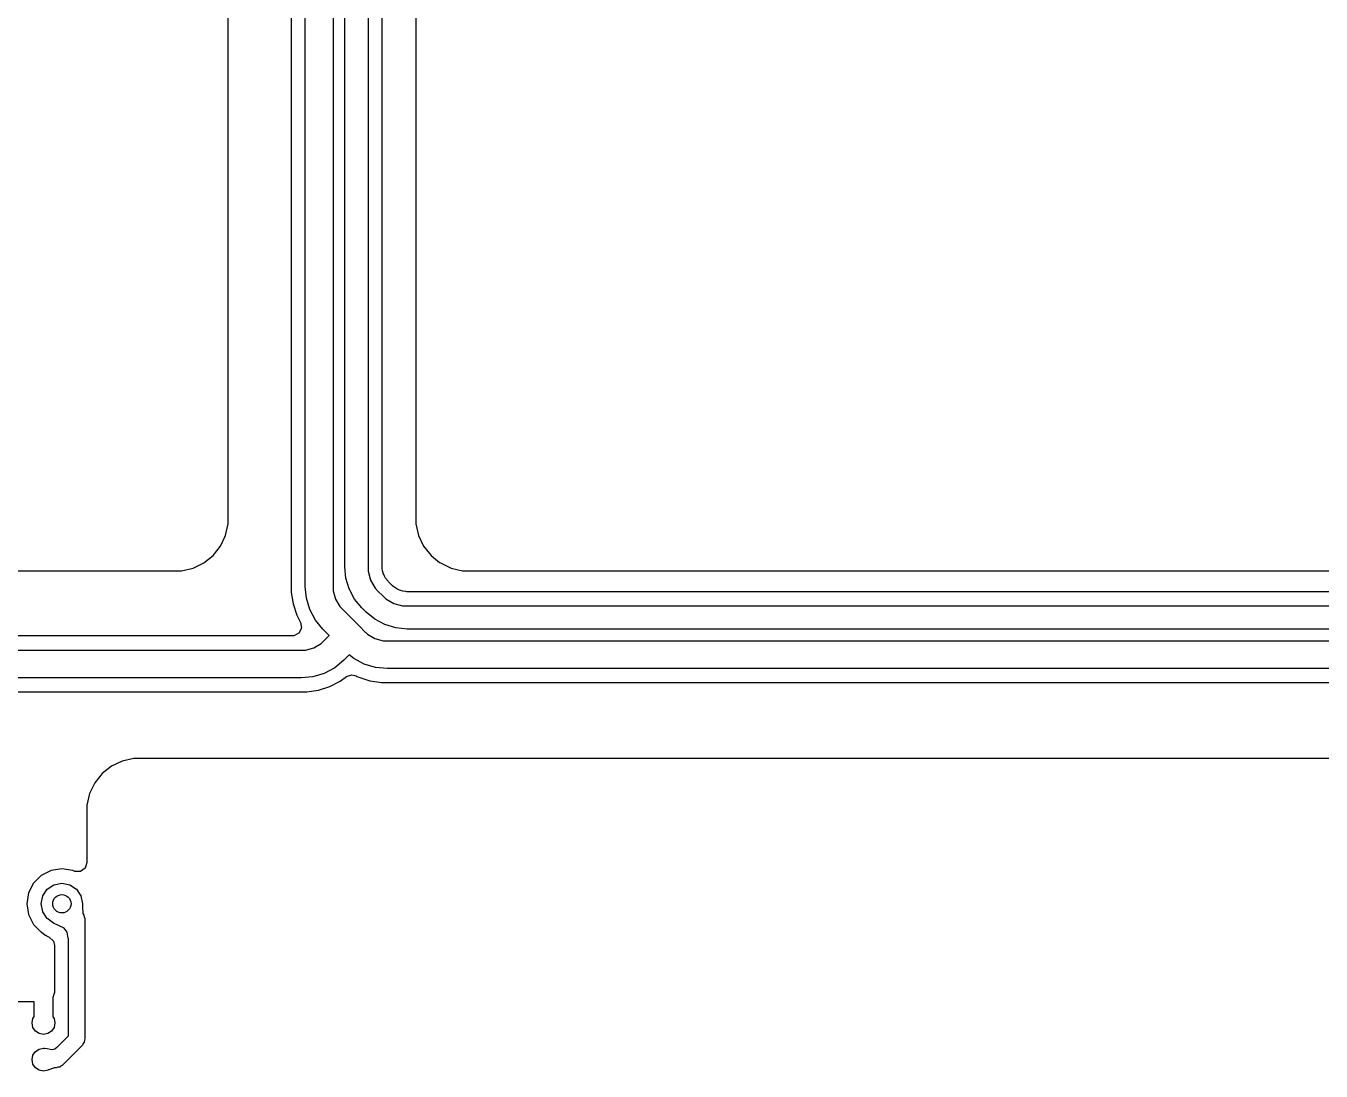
# Model space of a CAD drawing. Extents: x -51.8 to 4.2, y -14.8 to 14.8.
# Drawn here: x -24.04 to -9.9, y -7.99 to 3.42 of the extents above; entities that cross this region are included whole.
import ezdxf

# ---------------------------------------------------------------- set-up
doc = ezdxf.new("R2010")
doc.units = 0
doc.layers.add('BLACK', color=7, linetype='CONTINUOUS')

msp = doc.modelspace()

# ---------------------------------------------------------------- linework, layer by layer
at = {"layer": 'BLACK', "linetype": 'CONTINUOUS'}
for p, q in [((-20.9931, -2.69788), (-20.9931, 9.9093)), ((-20.6883, 9.90944), (-20.6883, -2.69788)), ((-21.146, 9.86651), (-21.146, -2.72842)), ((-20.5613, -2.48198), (-20.5613, 9.38965)), ((-20.3073, 9.38965), (-20.3073, -2.48198)), ((-20.1544, -2.43263), (-20.1544, 9.38766)), ((-21.8334, -1.97789), (-21.8334, 9.31352)), ((-19.7866, 9.00381), (-19.7866, -1.97221)), ((-21.8334, -1.99789), (-21.8334, -1.97789)), ((-21.8334, -1.97789), (-21.8334, -1.97789)), ((-19.7866, -1.97221), (-19.7866, -1.97251)), ((-19.7866, -1.97251), (-19.7866, -2.01497)), ((-21.8623, -2.14165), (-21.855, -2.1095)), ((-21.855, -2.1095), (-21.8334, -2.01497)), ((-21.8334, -1.9979), (-21.8334, -1.99789)), ((-21.8334, -2.01497), (-21.8334, -1.9979)), ((-19.7866, -2.01497), (-19.7577, -2.14165)), ((-21.9997, -2.3603), (-21.9187, -2.25871)), ((-21.9187, -2.25871), (-21.9181, -2.25754)), ((-21.9181, -2.25754), (-21.8623, -2.14165)), ((-19.7577, -2.14165), (-19.7577, -2.14165)), ((-19.7577, -2.14165), (-19.7577, -2.14165)), ((-19.7577, -2.14165), (-19.7013, -2.25871)), ((-19.7013, -2.25871), (-19.6707, -2.29704)), ((-22.1013, -2.44131), (-21.9997, -2.3603)), ((-19.6707, -2.29704), (-19.6203, -2.3603)), ((-19.6203, -2.3603), (-19.5708, -2.3998)), ((-19.5708, -2.3998), (-19.5275, -2.43434)), ((-32.9571, -2.52662), (-22.3877, -2.52662)), ((-22.3877, -2.52662), (-22.3872, -2.52658)), ((-22.3872, -2.52658), (-22.345, -2.52658)), ((-22.345, -2.52658), (-22.2184, -2.49768)), ((-22.2184, -2.49768), (-22.1013, -2.44131)), ((-20.5613, -2.48208), (-20.5613, -2.48198)), ((-20.5491, -2.60586), (-20.5613, -2.48208)), ((-20.3073, -2.48198), (-20.3073, -2.48198)), ((-20.3073, -2.48198), (-20.3073, -2.48198)), ((-20.3073, -2.48198), (-20.3073, -2.53214)), ((-20.3073, -2.53214), (-20.2813, -2.62904)), ((-20.1544, -2.46416), (-20.1544, -2.43263)), ((-20.1544, -2.43263), (-20.1544, -2.43263)), ((-20.1544, -2.47854), (-20.1544, -2.46416)), ((-20.154, -2.48511), (-20.1544, -2.47854)), ((-20.1523, -2.4977), (-20.154, -2.48511)), ((-20.1483, -2.5279), (-20.1523, -2.4977)), ((-20.1415, -2.55326), (-20.1483, -2.5279)), ((-19.5275, -2.43434), (-19.5187, -2.44132)), ((-19.5187, -2.44132), (-19.4016, -2.4977)), ((-19.4016, -2.4977), (-19.275, -2.52662)), ((-19.275, -2.52662), (-19.2528, -2.52662)), ((-19.2528, -2.52662), (-19.2528, -2.52662)), ((-19.2528, -2.52662), (-19.21, -2.52662)), ((-19.21, -2.52662), (-19.1851, -2.52663)), ((-19.1851, -2.52663), (-19.1851, -2.52662)), ((-19.1851, -2.52662), (-19.1702, -2.52663)), ((-19.1702, -2.52663), (-19.1702, -2.52662)), ((-19.1702, -2.52662), (-8.40382, -2.52662)), ((-20.513, -2.72498), (-20.5491, -2.60586)), ((-20.2813, -2.62904), (-20.2312, -2.71592)), ((-20.1289, -2.5838), (-20.1415, -2.55326)), ((-20.1158, -2.60655), (-20.1289, -2.5838)), ((-20.0896, -2.64067), (-20.1158, -2.60655)), ((-20.0852, -2.64562), (-20.0896, -2.64067)), ((-20.0829, -2.64796), (-20.0852, -2.64562)), ((-20.0446, -2.68622), (-20.0829, -2.64796)), ((-20.0829, -2.64796), (-20.0829, -2.64796)), ((-21.146, -2.72842), (-21.146, -2.7288)), ((-21.146, -2.7288), (-21.146, -2.76188)), ((-21.146, -2.76188), (-21.126, -2.88832)), ((-20.9931, -2.69799), (-20.9931, -2.69788)), ((-20.9804, -2.82671), (-20.9931, -2.69799)), ((-20.9428, -2.95059), (-20.9804, -2.82671)), ((-20.6883, -2.69788), (-20.6883, -2.69788)), ((-20.6883, -2.69788), (-20.6883, -2.69788)), ((-20.6883, -2.69788), (-20.6883, -2.69788)), ((-20.6883, -2.69788), (-20.6883, -2.7447)), ((-20.6883, -2.7447), (-20.6641, -2.83514)), ((-20.4543, -2.83476), (-20.513, -2.72498)), ((-20.2312, -2.71592), (-20.1957, -2.75139)), ((-20.1957, -2.75139), (-20.1504, -2.79671)), ((-20.1504, -2.79671), (-20.1504, -2.7967)), ((-20.1504, -2.7967), (-20.1149, -2.83217)), ((-20.1504, -2.79671), (-20.1504, -2.79671)), ((-20.0397, -2.69056), (-20.0446, -2.68622)), ((-20.0245, -2.70223), (-20.0397, -2.69056)), ((-20.0055, -2.71678), (-20.0245, -2.70223)), ((-19.9828, -2.72991), (-20.0055, -2.71678)), ((-19.9646, -2.73745), (-19.9828, -2.72991)), ((-19.9522, -2.74256), (-19.9646, -2.73745)), ((-19.9269, -2.74935), (-19.9522, -2.74256)), ((-19.8935, -2.75374), (-19.9269, -2.74935)), ((-19.8842, -2.75497), (-19.8935, -2.75374)), ((-19.8777, -2.7554), (-19.8842, -2.75497)), ((-8.35834, -2.7554), (-19.8777, -2.7554)), ((-21.126, -2.88832), (-21.126, -2.88832)), ((-21.126, -2.88832), (-21.0864, -3.01006)), ((-20.8818, -3.06477), (-20.9428, -2.95059)), ((-20.6641, -2.83514), (-20.6172, -2.91623)), ((-20.6172, -2.91623), (-20.5841, -2.94933)), ((-20.5841, -2.94933), (-20.5841, -2.94933)), ((-20.5841, -2.94933), (-20.39, -3.14344)), ((-20.3753, -2.93099), (-20.4543, -2.83476)), ((-20.33, -2.97631), (-20.3753, -2.93099)), ((-20.3753, -2.93099), (-20.3753, -2.93099)), ((-20.3753, -2.93099), (-20.3753, -2.93099)), ((-20.1149, -2.83217), (-20.028, -2.88233)), ((-20.028, -2.88233), (-19.9311, -2.9083)), ((-19.9311, -2.9083), (-19.881, -2.9083)), ((-19.881, -2.9083), (-8.30088, -2.9083)), ((-21.0864, -3.01006), (-21.0864, -3.01008)), ((-21.0864, -3.01008), (-21.0448, -3.09173)), ((-21.0448, -3.09173), (-21.0351, -3.15314)), ((-20.7997, -3.16485), (-20.8818, -3.06477)), ((-20.33, -2.97633), (-20.33, -2.97631)), ((-20.2338, -3.05528), (-20.33, -2.97633)), ((-20.124, -3.11396), (-20.2338, -3.05528)), ((-21.1344, -3.238), (-32.9127, -3.238)), ((-21.1187, -3.23676), (-21.1344, -3.238)), ((-21.0633, -3.20854), (-21.1187, -3.23676)), ((-21.0351, -3.15314), (-21.0633, -3.20854)), ((-20.7324, -3.23215), (-20.7997, -3.16485)), ((-20.7997, -3.16485), (-20.7997, -3.16485)), ((-20.7997, -3.16485), (-20.7997, -3.16485)), ((-20.787, -3.28675), (-20.7324, -3.23215)), ((-20.39, -3.14344), (-20.3483, -3.18515)), ((-20.3483, -3.18515), (-20.3483, -3.18514)), ((-20.3483, -3.18514), (-20.3152, -3.21825)), ((-20.3483, -3.18515), (-20.3483, -3.18515)), ((-20.3152, -3.21825), (-20.2341, -3.26506)), ((-20.0049, -3.15009), (-20.124, -3.11396)), ((-19.881, -3.1623), (-20.0049, -3.15009)), ((-8.30088, -3.1623), (-19.881, -3.1623)), ((-19.881, -3.1623), (-19.881, -3.1623)), ((-19.881, -3.1623), (-19.881, -3.1623)), ((-32.9692, -3.3909), (-21.0384, -3.3909)), ((-21.0384, -3.3909), (-21.0383, -3.39093)), ((-21.0383, -3.39093), (-20.9916, -3.39092)), ((-20.9916, -3.39092), (-20.9012, -3.36668)), ((-20.9012, -3.36668), (-20.8201, -3.31986)), ((-20.8201, -3.31986), (-20.787, -3.28675)), ((-20.787, -3.28675), (-20.787, -3.28675)), ((-20.787, -3.28675), (-20.787, -3.28675)), ((-20.787, -3.28675), (-20.787, -3.28675)), ((-20.2341, -3.26506), (-20.1437, -3.2893)), ((-20.1437, -3.2893), (-20.0969, -3.2893)), ((-20.0969, -3.2893), (-8.4, -3.2893)), ((-20.5715, -3.50228), (-20.6715, -3.5844)), ((-20.5714, -3.50227), (-20.5715, -3.50228)), ((-20.5122, -3.44304), (-20.5714, -3.50227)), ((-20.4638, -3.4828), (-20.5122, -3.44304)), ((-20.3496, -3.54383), (-20.4638, -3.4828)), ((-20.7857, -3.64544), (-20.9096, -3.68303)), ((-20.6715, -3.5844), (-20.7857, -3.64544)), ((-20.5431, -3.68075), (-20.484, -3.66154)), ((-20.484, -3.66154), (-20.4383, -3.6725)), ((-20.4383, -3.6725), (-20.4254, -3.67909)), ((-20.2257, -3.58141), (-20.3496, -3.54383)), ((-20.0969, -3.5941), (-20.2257, -3.58141)), ((-8.4, -3.5941), (-20.0969, -3.5941)), ((-20.0969, -3.5941), (-20.0969, -3.5941)), ((-20.0969, -3.5941), (-20.0969, -3.5941)), ((-21.0384, -3.6957), (-32.9692, -3.6957)), ((-20.9096, -3.68303), (-21.0384, -3.69573)), ((-21.0384, -3.69573), (-21.0384, -3.6957)), ((-21.0384, -3.6957), (-21.0384, -3.6957)), ((-21.0384, -3.6957), (-21.0384, -3.6957)), ((-20.8479, -3.82859), (-20.7262, -3.78902)), ((-20.7262, -3.78902), (-20.6121, -3.7309)), ((-20.7262, -3.78902), (-20.7262, -3.78902)), ((-20.7262, -3.78902), (-20.7262, -3.78902)), ((-20.6121, -3.73089), (-20.5431, -3.68075)), ((-20.6121, -3.7309), (-20.6121, -3.73089)), ((-20.6121, -3.73089), (-20.6121, -3.73089)), ((-20.4254, -3.67909), (-20.4091, -3.68741)), ((-20.4091, -3.68741), (-20.2873, -3.72697)), ((-20.2873, -3.72697), (-20.2873, -3.72697)), ((-20.2873, -3.72697), (-20.2873, -3.72697)), ((-20.2873, -3.72697), (-20.1609, -3.747)), ((-20.1609, -3.747), (-20.1609, -3.747)), ((-20.1609, -3.747), (-20.0969, -3.747)), ((-20.0969, -3.747), (-20.0485, -3.747)), ((-20.0485, -3.747), (-20.0485, -3.747)), ((-20.0485, -3.747), (-20.0404, -3.747)), ((-20.0404, -3.747), (-20.0404, -3.747)), ((-20.0404, -3.747), (-8.45707, -3.747)), ((-32.9208, -3.8486), (-21.0949, -3.8486)), ((-21.0949, -3.8486), (-21.0948, -3.8486)), ((-21.0948, -3.8486), (-21.0867, -3.8486)), ((-21.0867, -3.8486), (-21.0867, -3.8486)), ((-21.0867, -3.8486), (-21.0801, -3.8486)), ((-21.0801, -3.8486), (-21.08, -3.84863)), ((-21.08, -3.84863), (-21.0384, -3.84863)), ((-21.0384, -3.84863), (-20.9744, -3.84862)), ((-21.0384, -3.84863), (-21.0384, -3.84863)), ((-20.9744, -3.84862), (-20.8479, -3.82859)), ((-23.1087, -4.65864), (-23.2103, -4.73967)), ((-22.9917, -4.60226), (-23.1087, -4.65864)), ((-22.865, -4.57334), (-22.9917, -4.60226)), ((-22.7584, -4.57333), (-22.865, -4.57334)), ((-22.865, -4.57334), (-22.865, -4.57334)), ((-22.7583, -4.57338), (-22.7584, -4.57333)), ((-8.19333, -4.57338), (-22.7583, -4.57338)), ((-23.2103, -4.73967), (-23.2913, -4.84127)), ((-23.2913, -4.84127), (-23.3477, -4.95834)), ((-23.3477, -4.95834), (-23.3766, -5.08502)), ((-23.3766, -5.08502), (-23.3766, -5.08503)), ((-23.3766, -5.08503), (-23.3766, -5.13649)), ((-23.3766, -5.13649), (-23.3766, -5.711)), ((-23.7682, -5.79611), (-23.8749, -5.85046)), ((-23.65, -5.77739), (-23.7682, -5.79611)), ((-23.7682, -5.79611), (-23.7682, -5.79611)), ((-23.5318, -5.79611), (-23.65, -5.77739)), ((-23.65, -5.77739), (-23.65, -5.77739)), ((-23.5229, -5.80064), (-23.5318, -5.79611)), ((-23.5318, -5.79611), (-23.5318, -5.79611)), ((-23.3958, -5.77013), (-23.4461, -5.80667)), ((-23.3766, -5.711), (-23.3958, -5.77013)), ((-23.9595, -5.93511), (-24.0139, -6.04177)), ((-23.8749, -5.85046), (-23.9595, -5.93511)), ((-23.7361, -5.95213), (-23.65, -5.935)), ((-23.65, -5.935), (-23.5639, -5.95213)), ((-23.5083, -5.80667), (-23.5229, -5.80064)), ((-23.4461, -5.80667), (-23.5083, -5.80667)), ((-24.0139, -6.04177), (-24.0326, -6.16)), ((-24.0139, -6.04177), (-24.0139, -6.04177)), ((-23.875, -6.16), (-23.8579, -6.0739)), ((-23.8579, -6.0739), (-23.8091, -6.0009)), ((-23.8091, -6.0009), (-23.7361, -5.95213)), ((-23.5639, -5.95213), (-23.4909, -6.0009)), ((-23.4909, -6.0009), (-23.4421, -6.0739)), ((-23.4421, -6.0739), (-23.425, -6.16)), ((-24.0326, -6.16), (-24.0326, -6.16)), ((-24.0326, -6.16), (-24.0139, -6.27823)), ((-23.8579, -6.2461), (-23.875, -6.16)), ((-23.425, -6.16), (-23.4264, -6.16724)), ((-23.4264, -6.16724), (-23.4247, -6.17133)), ((-23.4247, -6.17133), (-23.4238, -6.20308)), ((-23.4238, -6.20308), (-23.4224, -6.25517)), ((-24.0139, -6.27823), (-24.0139, -6.27823)), ((-24.0139, -6.27823), (-23.9595, -6.38489)), ((-23.8091, -6.3191), (-23.8579, -6.2461)), ((-23.7994, -6.32557), (-23.8091, -6.3191)), ((-23.7985, -6.32719), (-23.7994, -6.32557)), ((-23.7423, -6.36996), (-23.7985, -6.32719)), ((-23.4224, -6.25517), (-23.4224, -6.25517)), ((-23.4224, -6.25517), (-23.4216, -6.26347)), ((-23.4216, -6.26347), (-23.4208, -6.26396)), ((-23.4208, -6.26396), (-23.4195, -6.26763)), ((-23.4195, -6.26763), (-23.4083, -6.28353)), ((-23.4083, -6.28353), (-23.4066, -6.30286)), ((-23.4066, -6.30286), (-23.4, -6.3211)), ((-23.4, -6.3211), (-23.4, -7.6389)), ((-23.9595, -6.38489), (-23.9143, -6.43016)), ((-23.9143, -6.43016), (-23.9122, -6.43241)), ((-23.9122, -6.43241), (-23.8941, -6.45284)), ((-23.8941, -6.45284), (-23.8941, -6.45284)), ((-23.8941, -6.45284), (-23.8863, -6.45874)), ((-23.8863, -6.45874), (-23.8812, -6.46321)), ((-23.8812, -6.46321), (-23.8749, -6.46954)), ((-23.8749, -6.46954), (-23.8746, -6.46967)), ((-23.8746, -6.46967), (-23.8594, -6.47924)), ((-23.8594, -6.47924), (-23.8347, -6.49805)), ((-23.8347, -6.49805), (-23.8305, -6.50092)), ((-23.8305, -6.50092), (-23.8281, -6.50258)), ((-23.8281, -6.50258), (-23.8281, -6.50258)), ((-23.8281, -6.50258), (-23.8281, -6.50258)), ((-23.8281, -6.50258), (-23.8257, -6.50404)), ((-23.7402, -6.3712), (-23.7423, -6.36996)), ((-23.6785, -6.40082), (-23.7402, -6.3712)), ((-23.6264, -6.42758), (-23.6785, -6.40082)), ((-23.6264, -6.42759), (-23.6264, -6.42758)), ((-23.5909, -6.46904), (-23.6264, -6.42759)), ((-23.5795, -6.53361), (-23.5909, -6.46904)), ((-23.5909, -6.46904), (-23.5909, -6.46904)), ((-23.8257, -6.50404), (-23.8192, -6.508)), ((-23.8192, -6.508), (-23.8192, -6.508)), ((-23.8192, -6.508), (-23.8158, -6.50986)), ((-23.8158, -6.50986), (-23.8121, -6.51183)), ((-23.8121, -6.51183), (-23.7878, -6.52351)), ((-23.7878, -6.52351), (-23.7428, -6.56641)), ((-23.7428, -6.56641), (-23.7307, -6.61422)), ((-23.7307, -6.61422), (-23.7307, -7.1294)), ((-23.5778, -6.53689), (-23.5795, -6.53361)), ((-23.5778, -7.60208), (-23.5778, -6.53689)), ((-23.7307, -7.1294), (-23.7478, -7.18211)), ((-23.7478, -7.18211), (-23.7478, -7.39274)), ((-23.951, -7.23), (-24.1484, -7.23)), ((-23.951, -7.39103), (-23.951, -7.23)), ((-23.975, -7.4605), (-23.9655, -7.41266)), ((-23.9655, -7.50833), (-23.975, -7.4605)), ((-23.9655, -7.41266), (-23.951, -7.39103)), ((-23.7478, -7.39274), (-23.7345, -7.41266)), ((-23.7345, -7.41266), (-23.725, -7.4605)), ((-23.725, -7.4605), (-23.7345, -7.50833)), ((-23.9384, -7.54889), (-23.9655, -7.50833)), ((-23.8978, -7.57598), (-23.9384, -7.54889)), ((-23.85, -7.5855), (-23.8978, -7.57598)), ((-23.8022, -7.57598), (-23.85, -7.5855)), ((-23.7616, -7.54889), (-23.8022, -7.57598)), ((-23.7345, -7.50833), (-23.7616, -7.54889)), ((-23.7008, -7.72504), (-23.5778, -7.60208)), ((-23.9655, -7.81266), (-23.9384, -7.77211)), ((-23.9384, -7.77211), (-23.8978, -7.74501)), ((-23.8978, -7.74501), (-23.85, -7.7355)), ((-23.85, -7.7355), (-23.8404, -7.73742)), ((-23.8404, -7.73742), (-23.8383, -7.73658)), ((-23.8383, -7.73658), (-23.8374, -7.73662)), ((-23.8374, -7.73662), (-23.8096, -7.73909)), ((-23.8096, -7.73909), (-23.809, -7.73918)), ((-23.809, -7.73918), (-23.7778, -7.74571)), ((-23.7778, -7.74571), (-23.7511, -7.7489)), ((-23.7511, -7.7489), (-23.725, -7.74229)), ((-23.725, -7.74229), (-23.7034, -7.72573)), ((-23.7034, -7.72573), (-23.7008, -7.72504)), ((-23.426, -7.70176), (-23.6476, -7.92336)), ((-23.4178, -7.68417), (-23.426, -7.70176)), ((-23.4054, -7.66931), (-23.4178, -7.68417)), ((-23.402, -7.65019), (-23.4054, -7.66931)), ((-23.4003, -7.64665), (-23.402, -7.65019)), ((-23.4, -7.6389), (-23.401, -7.64433)), ((-23.401, -7.64433), (-23.4003, -7.64665)), ((-23.975, -7.8605), (-23.9655, -7.81266)), ((-23.9655, -7.90833), (-23.975, -7.8605)), ((-23.9384, -7.94889), (-23.9655, -7.90833)), ((-23.8978, -7.97598), (-23.9384, -7.94889)), ((-23.85, -7.9855), (-23.8978, -7.97598)), ((-23.8022, -7.97598), (-23.85, -7.9855)), ((-23.7959, -7.97179), (-23.8022, -7.97598)), ((-23.7916, -7.9719), (-23.7959, -7.97179)), ((-23.7397, -7.95183), (-23.7916, -7.9719)), ((-23.7331, -7.9494), (-23.7397, -7.95183)), ((-23.7105, -7.9494), (-23.7331, -7.9494)), ((-23.6923, -7.94276), (-23.7105, -7.9494)), ((-23.6729, -7.94107), (-23.6923, -7.94276)), ((-23.657, -7.92994), (-23.6729, -7.94107)), ((-23.6534, -7.9286), (-23.657, -7.92994)), ((-23.6522, -7.92653), (-23.6534, -7.9286)), ((-23.6476, -7.92336), (-23.6522, -7.92653))]:
    msp.add_line(p, q, dxfattribs=at)
at = {"layer": 'BLACK'}
msp.add_circle((-23.65, -6.16), 0.1, dxfattribs=at)

doc.saveas('drawing.dxf')
